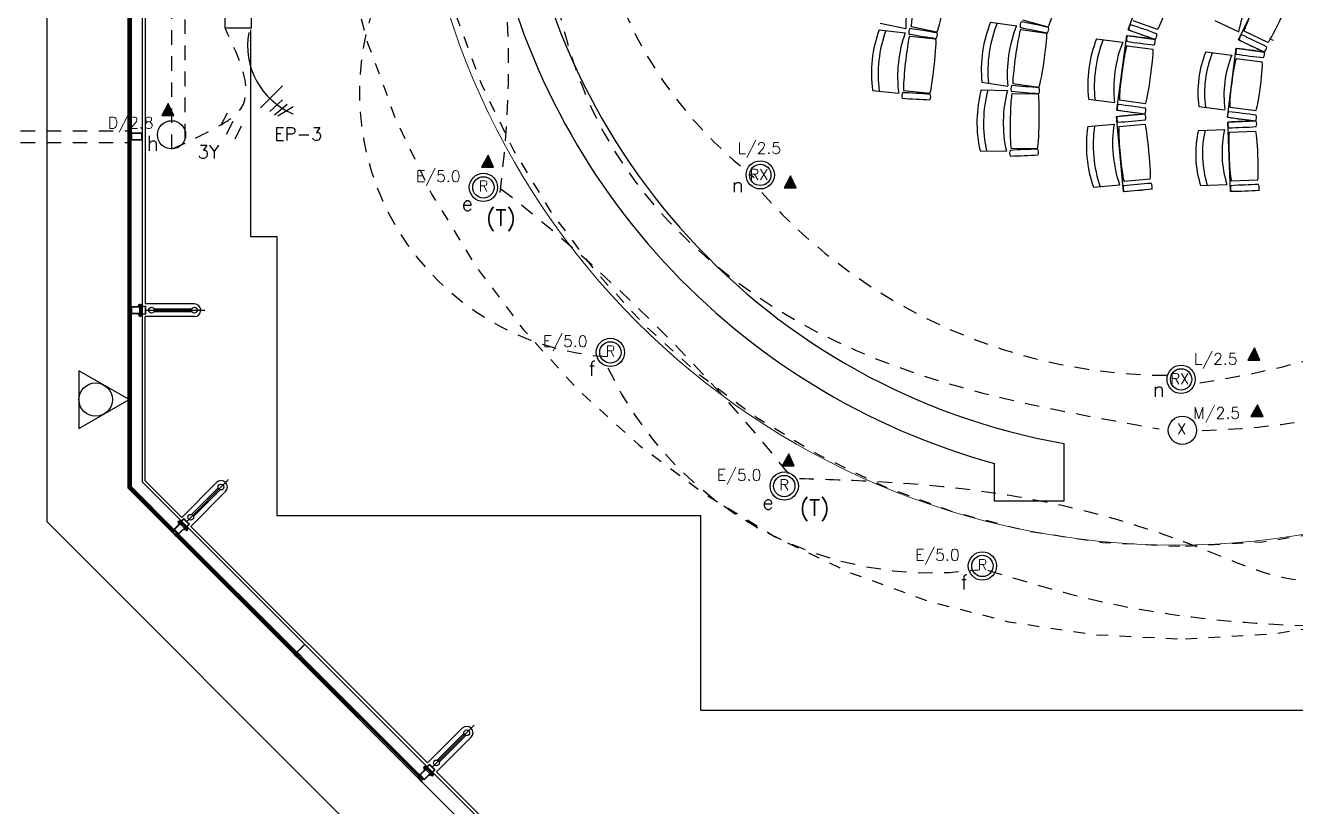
# Model space of a CAD drawing. Extents: x 638.8 to 694.4, y 623.5 to 665.5.
# Drawn here: x 667.02 to 677.99, y 634.76 to 641.5 of the extents above; entities that cross this region are included whole.
import ezdxf

# ---------------------------------------------------------------- set-up
doc = ezdxf.new("R2010")
doc.units = 0
doc.header["$LTSCALE"] = 0.5
doc.header["$MEASUREMENT"] = 0
for name, pattern in [('DASHED2', [0.375, 0.25, -0.125]), ('HIDDEN', [0.375, 0.25, -0.125]), ('HIDDEN2', [0.1875, 0.125, -0.0625]), ('PHANTOM2', [31.75, 15.875, -3.175, 3.175, -3.175, 3.175, -3.175])]:
    doc.linetypes.add(name, pattern=pattern)
for name, color, linetype in [('2', 1, 'CONTINUOUS'), ('ALUMBRADO', 3, 'CONTINUOUS'), ('butacas', 1, 'CONTINUOUS'), ('paredes', 1, 'CONTINUOUS'), ('pisoplanta', 1, 'CONTINUOUS'), ('PROYECCIONES', 6, 'HIDDEN'), ('PUERTAS', 6, 'CONTINUOUS'), ('texturas', 6, 'CONTINUOUS'), ('TOMAS', 4, 'HIDDEN2'), ('tuberia_alumbrado', 3, 'DASHED2'), ('ventanas', 6, 'CONTINUOUS'), ('vidrio', 6, 'CONTINUOUS')]:
    doc.layers.add(name, color=color, linetype=linetype)
doc.styles.add('romans', font='romans.shx')

# ---------------------------------------------------------------- blocks, each defined once
blk = doc.blocks.new('apoymuro-cortina')
at = {"layer": 'vidrio', "color": 1, "linetype": 'Continuous'}
for p, q in [((0, 0), (-0.099, 0)), ((0, -0.057), (0, 0)), ((-0.125, -0.001), (-0.125, -0.057)), ((-0.119, 0), (-0.124, 0)), ((-0.124, -0.057), (-0.119, -0.057)), ((-0.122, -0.01), (-0.122, -0.003)), ((-0.122, -0.032), (-0.122, -0.013)), ((-0.096, -0.032), (-0.122, -0.032)), ((-0.122, -0.035), (-0.096, -0.035)), ((-0.122, -0.044), (-0.122, -0.035)), ((-0.122, -0.054), (-0.122, -0.048)), ((-0.121, -0.003), (-0.12, -0.003)), ((-0.12, -0.01), (-0.121, -0.01)), ((-0.121, -0.013), (-0.119, -0.013)), ((-0.119, -0.045), (-0.121, -0.045)), ((-0.121, -0.047), (-0.12, -0.047)), ((-0.12, -0.055), (-0.121, -0.055)), ((-0.12, -0.003), (-0.12, -0.004)), ((-0.12, -0.009), (-0.12, -0.01)), ((-0.12, -0.047), (-0.12, -0.048)), ((-0.12, -0.054), (-0.12, -0.055)), ((-0.119, -0.004), (-0.119, -0.001)), ((-0.119, -0.012), (-0.119, -0.009)), ((-0.119, -0.048), (-0.119, -0.045)), ((-0.119, -0.057), (-0.119, -0.054)), ((-0.1, -0.001), (-0.1, -0.004)), ((-0.1, -0.009), (-0.1, -0.012)), ((-0.1, -0.045), (-0.1, -0.048)), ((-0.1, -0.054), (-0.1, -0.057)), ((-0.099, -0.013), (-0.097, -0.013)), ((-0.097, -0.045), (-0.099, -0.045)), ((-0.099, -0.057), (-0.094, -0.057)), ((-0.098, -0.003), (-0.097, -0.003)), ((-0.098, -0.004), (-0.098, -0.003)), ((-0.098, -0.01), (-0.098, -0.009)), ((-0.097, -0.01), (-0.098, -0.01)), ((-0.098, -0.047), (-0.097, -0.047)), ((-0.098, -0.048), (-0.098, -0.047)), ((-0.098, -0.055), (-0.098, -0.054)), ((-0.097, -0.055), (-0.098, -0.055)), ((-0.096, -0.003), (-0.096, -0.01)), ((-0.096, -0.013), (-0.096, -0.032)), ((-0.096, -0.035), (-0.096, -0.044)), ((-0.096, -0.048), (-0.096, -0.054)), ((-0.094, -0.057), (0, -0.057)), ((-0.093, -0.003), (-0.093, -0.054)), ((-0.004, -0.003), (-0.093, -0.003)), ((-0.093, -0.055), (-0.004, -0.055)), ((-0.003, -0.054), (-0.003, -0.003))]:
    blk.add_line(p, q, dxfattribs=at)
at = {"layer": 'vidrio', "linetype": 'Continuous'}
for p, q in [((-0.04, 0.002), (-0.04, 0.005)), ((-0.04, 0.005), (0.031, 0.005)), ((0.027, 0.002), (-0.04, 0.002)), ((-0.032, 0.006), (-0.032, 0.008)), ((-0.032, 0.008), (-0.006, 0.008)), ((-0.006, 0.006), (-0.032, 0.006)), ((-0.009, 0.01), (-0.029, 0.01)), ((-0.029, 0.01), (-0.029, 0.008)), ((-0.029, 0.008), (-0.009, 0.008)), ((-0.028, 0.011), (-0.028, 0.02)), ((-0.026, 0.021), (-0.011, 0.021)), ((-0.011, 0.011), (-0.026, 0.011)), ((-0.024, 0.02), (-0.024, 0.011)), ((-0.015, 0.021), (-0.023, 0.021)), ((-0.014, 0.011), (-0.014, 0.02)), ((-0.009, 0.02), (-0.009, 0.011)), ((-0.009, 0.008), (-0.009, 0.01)), ((-0.006, 0.008), (-0.006, 0.006)), ((0.027, -0.059), (0.027, 0.002)), ((0.031, -0.063), (0.031, 0.005)), ((-0.105, -0.044), (-0.113, -0.044)), ((-0.04, -0.059), (0.027, -0.059)), ((-0.04, -0.063), (-0.04, -0.059)), ((0.031, -0.063), (-0.04, -0.063)), ((-0.032, -0.063), (-0.032, -0.065)), ((-0.006, -0.063), (-0.032, -0.063)), ((-0.032, -0.065), (-0.006, -0.065)), ((-0.029, -0.068), (-0.029, -0.065)), ((-0.029, -0.065), (-0.009, -0.065)), ((-0.009, -0.068), (-0.029, -0.068)), ((-0.028, -0.069), (-0.028, -0.078)), ((-0.011, -0.068), (-0.026, -0.068)), ((-0.026, -0.078), (-0.011, -0.078)), ((-0.013, -0.005), (-0.025, -0.005)), ((-0.025, -0.005), (-0.025, -0.052)), ((-0.025, -0.052), (-0.013, -0.052)), ((-0.025, -0.083), (-0.025, -0.078)), ((-0.013, -0.079), (-0.025, -0.079)), ((-0.013, -0.081), (-0.025, -0.081)), ((-0.025, -0.083), (-0.024, -0.084)), ((-0.013, -0.083), (-0.025, -0.083)), ((-0.024, -0.078), (-0.024, -0.069)), ((-0.014, -0.084), (-0.024, -0.084)), ((-0.015, -0.078), (-0.023, -0.078)), ((-0.015, -0.08), (-0.023, -0.08)), ((-0.015, -0.082), (-0.023, -0.082)), ((-0.019, -0.084), (-0.019, -0.084)), ((-0.014, -0.069), (-0.014, -0.078)), ((-0.013, -0.083), (-0.014, -0.084)), ((-0.013, -0.052), (-0.013, -0.005)), ((-0.013, -0.083), (-0.013, -0.078)), ((-0.009, -0.065), (-0.009, -0.068)), ((-0.009, -0.078), (-0.009, -0.069)), ((-0.006, -0.065), (-0.006, -0.063))]:
    blk.add_line(p, q, dxfattribs=at)
at = {"layer": 'vidrio', "color": 1, "linetype": 'Continuous', "extrusion": (0, 0, -1)}
for centre, major_axis, start_param, end_param in [((-0.099, -0.001), (0.000451, -0.000451), 2.356194, 3.926991), ((-0.124, -0.001), (0.000451, -0.000451), 2.356194, 3.926991), ((-0.124, -0.057), (0.000451, 0.000451), 2.356194, 3.926991), ((-0.121, -0.003), (0.000451, -0.000451), 2.356194, 3.926991), ((-0.121, -0.01), (0.000451, 0.000451), 2.356194, 3.926991), ((-0.121, -0.013), (0.000451, -0.000451), 2.356194, 3.926991), ((-0.121, -0.044), (0.000451, 0.000451), 2.356194, 3.926991), ((-0.121, -0.048), (0.000451, -0.000451), 2.356194, 3.926991), ((-0.121, -0.054), (0.000451, 0.000451), 2.356194, 3.926991), ((-0.119, -0.004), (0.000451, 0.000451), 2.356194, 3.926991), ((-0.119, -0.009), (0.000451, -0.000451), 2.356194, 3.926991), ((-0.119, -0.048), (0.000451, 0.000451), 2.356194, 3.926991), ((-0.119, -0.054), (0.000451, -0.000451), 2.356194, 3.926991), ((-0.119, -0.001), (0.000451, -0.000451), 3.926991, 5.497787), ((-0.119, -0.004), (0.000451, -0.000451), -0.785398, 0.785398), ((-0.119, -0.009), (0.000451, -0.000451), 3.926991, 5.497787), ((-0.119, -0.012), (0.000451, -0.000451), -0.785398, 0.785398), ((-0.119, -0.045), (0.000451, -0.000451), 3.926991, 5.497787), ((-0.119, -0.048), (0.000451, -0.000451), -0.785398, 0.785398), ((-0.119, -0.054), (0.000451, -0.000451), 3.926991, 5.497787), ((-0.119, -0.057), (0.000451, -0.000451), -0.785398, 0.785398), ((-0.099, -0.004), (0.000451, 0.000451), 2.356194, 3.926991), ((-0.099, -0.009), (0.000451, -0.000451), 2.356194, 3.926991), ((-0.099, -0.012), (0.000451, 0.000451), 2.356194, 3.926991), ((-0.099, -0.045), (0.000451, -0.000451), 2.356194, 3.926991), ((-0.099, -0.048), (0.000451, 0.000451), 2.356194, 3.926991), ((-0.099, -0.054), (0.000451, -0.000451), 2.356194, 3.926991), ((-0.099, -0.057), (0.000451, 0.000451), 2.356194, 3.926991), ((-0.099, -0.004), (0.000451, -0.000451), -0.785398, 0.785398), ((-0.099, -0.009), (0.000451, -0.000451), 3.926991, 5.497787), ((-0.099, -0.048), (0.000451, -0.000451), -0.785398, 0.785398), ((-0.099, -0.054), (0.000451, -0.000451), 3.926991, 5.497787), ((-0.097, -0.003), (0.000451, 0.000451), 5.497787, 7.068583), ((-0.097, -0.01), (0.000451, -0.000451), -0.785398, 0.785398), ((-0.097, -0.013), (0.000451, -0.000451), 3.926991, 5.497787), ((-0.097, -0.044), (0.000451, -0.000451), -0.785398, 0.785398), ((-0.097, -0.048), (0.000451, 0.000451), 5.497787, 7.068583), ((-0.093, -0.003), (0.000361, 0.000361), 3.926991, 5.497787), ((-0.093, -0.054), (0.000361, 0.000361), 2.356194, 3.926991)]:
    blk.add_ellipse(centre, major_axis=major_axis, ratio=1, start_param=start_param, end_param=end_param, dxfattribs=at)
at = {"layer": 'vidrio', "linetype": 'Continuous', "extrusion": (0, 0, -1)}
for centre, major_axis, start_param, end_param in [((-0.026, 0.016), (0.00325, -0.00325), 3.399063, 4.454918), ((-0.026, 0.015), (0.00325, -0.00325), 0.257471, 1.313326), ((-0.019, 0), (0.0144, -0.0144), 3.678281, 4.175701), ((-0.019, 0.031), (0.0144, 0.0144), 2.107484, 2.604904), ((-0.011, 0.016), (0.00325, -0.00325), 3.399063, 4.454918), ((-0.011, 0.015), (0.00325, -0.00325), 0.257471, 1.313326), ((-0.026, -0.073), (0.00325, 0.00325), 4.96986, 6.025715), ((-0.026, -0.074), (0.00325, 0.00325), 1.828267, 2.884122), ((-0.019, -0.088), (0.0144, 0.0144), 5.249077, 5.746497), ((-0.019, -0.058), (0.0144, -0.0144), 0.536688, 1.034108), ((-0.011, -0.073), (0.00325, 0.00325), 4.96986, 6.025715), ((-0.011, -0.074), (0.00325, 0.00325), 1.828267, 2.884122)]:
    blk.add_ellipse(centre, major_axis=major_axis, ratio=1, start_param=start_param, end_param=end_param, dxfattribs=at)
at = {"layer": 'vidrio', "color": 5, "linetype": 'Continuous', "extrusion": (0, 0, -1)}
for centre, major_axis, start_param, end_param in [((-0.004, -0.003), (0.000361, -0.000361), 3.926991, 5.497787), ((-0.004, -0.054), (0.000361, 0.000361), 0.785398, 2.356194)]:
    blk.add_ellipse(centre, major_axis=major_axis, ratio=1, start_param=start_param, end_param=end_param, dxfattribs=at)
blk = doc.blocks.new('butacas')
at = {"layer": 'butacas'}
for p, q in [((-0.446, -2.09), (-0.231, -1.476)), ((0.506, -2.175), (0.765, -1.634)), ((-2.588, -2.031), (-2.366, -2.079)), ((-2.1, -2.11), (-2.32, -2.063)), ((-1.635, -2.022), (-1.41, -2.055)), ((-1.139, -2.065), (-1.356, -2.005)), ((-0.193, -2.086), (-0.405, -2.011)), ((0.302, -2.009), (0.507, -2.106)), ((-2.597, -2.09), (-2.372, -2.114)), ((-2.333, -2.144), (-2.11, -2.168)), ((-1.373, -2.086), (-1.151, -2.118)), ((-0.72, -2.166), (-0.495, -2.197)), ((-0.545, -2.783), (-0.458, -2.139)), ((-0.458, -2.139), (-0.21, -2.172)), ((-0.446, -2.09), (-0.21, -2.172)), ((0.506, -2.175), (0.732, -2.283)), ((0.758, -2.199), (0.555, -2.102)), ((-0.457, -2.227), (-0.234, -2.257)), ((0.223, -2.279), (0.448, -2.308)), ((0.409, -2.845), (0.484, -2.249)), ((0.484, -2.249), (0.732, -2.281)), ((0.486, -2.338), (0.709, -2.366)), ((-2.654, -2.612), (-2.429, -2.636)), ((-2.161, -2.64), (-2.385, -2.616)), ((-1.716, -2.608), (-1.489, -2.612)), ((-1.711, -2.542), (-1.486, -2.575)), ((-1.219, -2.588), (-1.442, -2.556)), ((-1.449, -2.638), (-1.224, -2.642)), ((-0.79, -2.687), (-0.566, -2.717)), ((-0.298, -2.728), (-0.521, -2.698)), ((-0.547, -2.839), (-0.298, -2.816)), ((-0.487, -3.487), (-0.547, -2.839)), ((-0.545, -2.783), (-0.298, -2.816)), ((0.163, -2.751), (0.388, -2.779)), ((0.409, -2.845), (0.657, -2.876)), ((0.655, -2.788), (0.432, -2.759)), ((-0.795, -2.925), (-0.57, -2.904)), ((-0.526, -2.925), (-0.302, -2.905)), ((0.159, -2.958), (0.386, -2.949)), ((0.412, -2.886), (0.662, -2.876)), ((0.436, -3.485), (0.412, -2.886)), ((0.428, -2.973), (0.653, -2.964)), ((-1.726, -3.133), (-1.499, -3.138)), ((-1.233, -3.117), (-1.458, -3.113)), ((-0.258, -3.378), (-0.482, -3.398)), ((0.67, -3.388), (0.445, -3.397)), ((-0.747, -3.448), (-0.521, -3.427)), ((-0.487, -3.487), (-0.238, -3.464)), ((0.178, -3.433), (0.405, -3.424)), ((0.436, -3.485), (0.686, -3.475))]:
    blk.add_line(p, q, dxfattribs=at)
for centre, radius, start, end in [((-2.281, -2.111), 0.0607, 147.5742, 194.0549), ((-3.325, -8.964), 6.957, 79.8256, 81.8035), ((-1.32, -2.054), 0.0607, 144.8356, 191.3163), ((0.175, 4.714), 6.957, 257.087, 259.0649), ((-2.689, -8.85), 6.957, 77.087, 79.0649), ((-1.194, -2.081), 0.0607, 324.8356, 11.3163), ((-0.381, -2.086), 0.0607, 137.4455, 183.9262), ((-2.613, -8.649), 6.957, 69.6969, 71.6748), ((-1.111, 4.722), 6.957, 259.8256, 261.8035), ((-2.155, -2.131), 0.0607, 327.5742, 14.0549), ((-0.401, -2.172), 0.0607, 149.0256, 195.5063), ((0.595, 4.688), 6.957, 261.277, 263.2549), ((-1.27, -9.049), 6.957, 81.277, 83.2549), ((1.973, 4.434), 6.957, 249.6969, 251.6748), ((-0.274, -2.189), 0.0607, 329.0256, 15.5063), ((-0.259, -2.129), 0.0607, 317.4455, 3.9262), ((0.572, -2.179), 0.0607, 131.2209, 177.7017), ((3.618, 4.048), 6.957, 243.4723, 245.4503), ((-2.359, -8.461), 6.957, 63.4723, 65.4503), ((0.542, -2.282), 0.0607, 149.5145, 195.9952), ((1.48, 4.586), 6.957, 261.7659, 263.7438), ((-0.269, -9.166), 6.957, 81.7659, 83.7438), ((0.669, -2.298), 0.0607, 329.5145, 15.9952), ((0.688, -2.234), 0.0607, 311.2209, 357.7017), ((-1.4, -2.601), 0.0607, 152.0734, 198.5541), ((-0.769, 4.303), 6.957, 264.3247, 266.3027), ((-1.902, -9.514), 6.957, 84.3247, 86.3027), ((-1.272, -2.611), 0.0607, 332.0734, 18.5541), ((-2.341, -2.659), 0.0607, 153.5335, 200.0142), ((-1.887, 4.258), 6.957, 265.7849, 267.7628), ((-2.667, -9.584), 6.957, 85.7849, 87.7628), ((-2.213, -2.666), 0.0607, 333.5335, 20.0142), ((-0.482, -2.766), 0.0607, 149.0256, 195.5063), ((-1.351, -9.643), 6.957, 81.277, 83.2549), ((-0.484, -2.859), 0.0607, 162.0357, 208.5165), ((0.218, -9.755), 6.957, 94.2871, 96.2651), ((0.515, 4.094), 6.957, 261.277, 263.2549), ((-0.356, -2.847), 0.0607, 342.0357, 28.5165), ((-0.355, -2.783), 0.0607, 329.0256, 15.5063), ((0.472, -2.827), 0.0607, 149.5145, 195.9952), ((1.41, 4.041), 6.957, 261.7659, 263.7438), ((-0.338, -9.712), 6.957, 81.7659, 83.7438), ((0.6, -2.844), 0.0607, 329.5145, 15.9952), ((-1.057, 4.05), 6.957, 274.2871, 276.2651), ((0.474, -2.908), 0.0607, 159.0685, 205.5492), ((0.817, -9.832), 6.957, 91.3199, 93.2978), ((0.259, 4.02), 6.957, 271.3199, 273.2978), ((0.602, -2.903), 0.0607, 339.0685, 25.5492), ((-1.41, -3.153), 0.0607, 159.3111, 205.7919), ((-1.037, -10.074), 6.957, 91.5625, 93.5405), ((-1.655, 3.775), 6.957, 271.5625, 273.5405), ((-1.282, -3.147), 0.0607, 339.3111, 25.7919), ((-0.429, -3.456), 0.0607, 162.0357, 208.5165), ((0.273, -10.353), 6.957, 94.2871, 96.2651), ((-1.002, 3.452), 6.957, 274.2871, 276.2651), ((-0.301, -3.444), 0.0607, 342.0357, 28.5165), ((0.496, -3.458), 0.0607, 159.0685, 205.5492), ((0.839, -10.381), 6.957, 91.3199, 93.2978), ((0.281, 3.471), 6.957, 271.3199, 273.2978), ((0.624, -3.453), 0.0607, 339.0685, 25.5492)]:
    blk.add_arc(centre, radius, start, end, dxfattribs=at)
for centre, major_axis, ratio, start_param, end_param in [((-2.009, -1.887), (0.131, 0.609), 0.547021, 1.135438, 2.006154), ((-2.27, -1.831), (0.05, 0.232), 0.05261, 0, 3.141593), ((-1.076, -1.836), (0.064, 0.229), 0.05261, 3.141593, 6.283185), ((-0.115, -1.861), (0.079, 0.224), 0.05261, 3.141593, 6.283185), ((-2.05, -1.878), (0.05, 0.232), 0.05261, 3.141593, 6.283185), ((0.888, -2.025), (0.243, 0.509), 0.604555, 1.135438, 2.006154), ((0.647, -1.91), (0.092, 0.192), 0.058796, 0, 3.141593), ((0.85, -2.007), (0.092, 0.192), 0.058796, 3.141593, 6.283185), ((-1.367, -2.327), (0.09, 0.616), 0.547021, 1.135438, 2.006154), ((-1.31, -2.335), (0.09, 0.616), 0.547021, 1.135438, 2.006154), ((-1.143, -2.359), (0.09, 0.616), 0.547021, 1.135438, 2.006154), ((-2.319, -2.384), (0.067, 0.619), 0.547021, 1.135438, 2.006154), ((-2.261, -2.39), (0.067, 0.619), 0.547021, 1.135438, 2.006154), ((-2.093, -2.409), (0.067, 0.619), 0.547021, 1.135438, 2.006154), ((-2.359, -2.38), (0.026, 0.236), 0.05261, 0, 3.141593), ((-2.135, -2.404), (0.026, 0.236), 0.05261, 3.141593, 6.283185), ((-1.408, -2.321), (0.034, 0.235), 0.05261, 0, 3.141593), ((-1.185, -2.353), (0.034, 0.235), 0.05261, 3.141593, 6.283185), ((-0.449, -2.468), (0.084, 0.617), 0.547021, 1.135438, 2.006154), ((-0.392, -2.476), (0.084, 0.617), 0.547021, 1.135438, 2.006154), ((-0.224, -2.498), (0.084, 0.617), 0.547021, 1.135438, 2.006154), ((-0.489, -2.462), (0.032, 0.235), 0.05261, 0, 3.141593), ((-0.266, -2.493), (0.032, 0.235), 0.05261, 3.141593, 6.283185), ((0.5, -2.554), (0.071, 0.559), 0.604555, 1.135438, 2.006154), ((0.557, -2.561), (0.071, 0.559), 0.604555, 1.135438, 2.006154), ((0.725, -2.582), (0.071, 0.559), 0.604555, 1.135438, 2.006154), ((0.459, -2.549), (0.027, 0.211), 0.058796, 0, 3.141593), ((0.682, -2.577), (0.027, 0.211), 0.058796, 3.141593, 6.283185), ((-1.412, -2.876), (0.012, 0.623), 0.547021, 1.135438, 2.006154), ((-1.355, -2.878), (0.012, 0.623), 0.547021, 1.135438, 2.006154), ((-1.185, -2.881), (0.012, 0.623), 0.547021, 1.135438, 2.006154), ((-1.453, -2.876), (0.004, 0.238), 0.05261, 0, 3.141593), ((-1.228, -2.88), (0.004, 0.238), 0.05261, 3.141593, 6.283185), ((-0.464, -3.158), (-0.057, 0.62), 0.547021, 1.135438, 2.006154), ((-0.406, -3.153), (-0.057, 0.62), 0.547021, 1.135438, 2.006154), ((-0.238, -3.137), (-0.057, 0.62), 0.547021, 1.135438, 2.006154), ((-0.504, -3.162), (-0.022, 0.237), 0.05261, 0, 3.141593), ((-0.28, -3.141), (-0.022, 0.237), 0.05261, 3.141593, 6.283185), ((0.477, -3.183), (-0.023, 0.563), 0.604555, 1.135438, 2.006154), ((0.535, -3.181), (-0.023, 0.563), 0.604555, 1.135438, 2.006154), ((0.704, -3.174), (-0.023, 0.563), 0.604555, 1.135438, 2.006154), ((0.437, -3.185), (-0.009, 0.212), 0.058796, 0, 3.141593), ((0.661, -3.176), (-0.009, 0.212), 0.058796, 3.141593, 6.283185)]:
    blk.add_ellipse(centre, major_axis=major_axis, ratio=ratio, start_param=start_param, end_param=end_param, dxfattribs=at)

msp = doc.modelspace()

# ---------------------------------------------------------------- linework, layer by layer
at = {"layer": '2'}
msp.add_lwpolyline([(667.917, 638.272), (667.484, 638.521), (667.484, 638.022)], close=True, dxfattribs=at)
msp.add_circle((667.628, 638.272), 0.144, dxfattribs=at)
at = {"layer": 'ALUMBRADO', "color": 1}
for p, q in [((668.255, 640.828), (668.198, 640.725)), ((668.302, 640.725), (668.255, 640.828)), ((668.198, 640.725), (668.302, 640.725)), ((671.016, 640.383), (670.959, 640.28)), ((671.063, 640.28), (671.016, 640.383)), ((670.959, 640.28), (671.063, 640.28)), ((673.628, 640.204), (673.572, 640.1)), ((673.676, 640.1), (673.628, 640.204)), ((673.572, 640.1), (673.676, 640.1)), ((677.633, 638.718), (677.577, 638.614)), ((677.577, 638.614), (677.68, 638.614)), ((677.68, 638.614), (677.633, 638.718)), ((677.66, 638.228), (677.603, 638.125)), ((677.707, 638.125), (677.66, 638.228)), ((677.603, 638.125), (677.707, 638.125)), ((673.612, 637.803), (673.556, 637.7)), ((673.66, 637.7), (673.612, 637.803)), ((673.556, 637.7), (673.66, 637.7))]:
    msp.add_line(p, q, dxfattribs=at)
at = {"layer": 'ALUMBRADO', "color": 1, "linetype": 'Continuous'}
for p, q in [((669.432, 636.158), (669.363, 636.088)), ((669.365, 636.087), (669.366, 636.088)), ((669.367, 636.088), (669.371, 636.083)), ((669.432, 636.154), (669.369, 636.091)), ((669.369, 636.09), (669.405, 636.054)), ((669.348, 636.074), (669.344, 636.07)), ((669.344, 636.069), (669.384, 636.03)), ((669.348, 636.071), (669.349, 636.072)), ((669.353, 636.065), (669.348, 636.07)), ((669.351, 636.072), (669.349, 636.074)), ((669.349, 636.072), (669.35, 636.071)), ((669.354, 636.067), (669.355, 636.066)), ((669.355, 636.066), (669.354, 636.065)), ((669.357, 636.066), (669.355, 636.068)), ((669.356, 636.063), (669.357, 636.065)), ((669.369, 636.049), (669.356, 636.063)), ((669.363, 636.087), (669.365, 636.085)), ((669.366, 636.086), (669.365, 636.087)), ((669.368, 636.082), (669.371, 636.079)), ((669.37, 636.082), (669.369, 636.082)), ((669.387, 636.068), (669.369, 636.049)), ((669.371, 636.083), (669.37, 636.082)), ((669.371, 636.047), (669.389, 636.066)), ((669.372, 636.079), (669.373, 636.081)), ((669.374, 636.081), (669.387, 636.068))]:
    msp.add_line(p, q, dxfattribs=at)
at = {"layer": 'ALUMBRADO', "color": 6}
msp.add_line((669.368, 636.062), (669.374, 636.068), dxfattribs=at)
at = {"layer": 'ALUMBRADO', "linetype": 'Continuous'}
msp.add_line((669.389, 636.053), (669.383, 636.047), dxfattribs=at)
at = {"layer": 'ALUMBRADO'}
msp.add_lwpolyline([(668.745, 641.723), (668.97, 641.723), (668.97, 641.479), (668.745, 641.479)], close=True, dxfattribs=at)
for centre in [(668.283, 640.559), (673.366, 640.213), (670.976, 640.105), (672.072, 638.68), (677, 638.447), (677.011, 638.007), (673.573, 637.525), (675.284, 636.835)]:
    msp.add_circle(centre, 0.122, dxfattribs=at)
at = {"layer": 'ALUMBRADO', "color": 1}
for centre in [(673.366, 640.213), (670.976, 640.105), (672.072, 638.68), (677, 638.447), (673.573, 637.525), (675.284, 636.835)]:
    msp.add_circle(centre, 0.0921, dxfattribs=at)
at = {"layer": 'ALUMBRADO', "color": 1, "linetype": 'Continuous', "extrusion": (0, 0, -1)}
for centre, major_axis, start_param, end_param in [((669.363, 636.088), (0.000638, 0), 2.356194, 3.926991), ((669.366, 636.088), (0, 0.000638), 5.497787, 7.068583), ((669.369, 636.09), (0, 0.00051), 3.926991, 5.497787), ((669.345, 636.07), (0.000638, 0), 2.356194, 3.926991), ((669.349, 636.073), (0.000638, 0), 3.926991, 5.497787), ((669.349, 636.07), (0.000638, 0), 2.356194, 3.926991), ((669.351, 636.071), (0, 0.000638), 2.356194, 3.926991), ((669.351, 636.071), (0.000638, 0), -0.785398, 0.785398), ((669.353, 636.066), (0, 0.000638), 2.356194, 3.926991), ((669.354, 636.068), (0.000638, 0), 2.356194, 3.926991), ((669.354, 636.068), (0.000638, 0), 3.926991, 5.497787), ((669.356, 636.063), (0.000638, 0), 2.356194, 3.926991), ((669.357, 636.065), (0.000638, 0), -0.785398, 0.785398), ((669.365, 636.086), (0, 0.000638), 2.356194, 3.926991), ((669.365, 636.086), (0.000638, 0), -0.785398, 0.785398), ((669.369, 636.082), (0.000638, 0), 3.926991, 5.497787), ((669.369, 636.082), (0.000638, 0), 2.356194, 3.926991), ((669.371, 636.083), (0.000638, 0), -0.785398, 0.785398), ((669.371, 636.08), (0, 0.000638), 2.356194, 3.926991), ((669.373, 636.08), (0.000638, 0), 3.926991, 5.497787)]:
    msp.add_ellipse(centre, major_axis=major_axis, ratio=1, start_param=start_param, end_param=end_param, dxfattribs=at)
at = {"layer": 'ALUMBRADO', "color": 1}
for points in [[(668.198, 640.725), (668.255, 640.828), (668.302, 640.725)], [(670.959, 640.28), (671.016, 640.383), (671.063, 640.28)], [(673.572, 640.1), (673.628, 640.204), (673.676, 640.1)], [(677.577, 638.614), (677.633, 638.718), (677.68, 638.614)], [(677.603, 638.125), (677.66, 638.228), (677.707, 638.125)], [(673.556, 637.7), (673.612, 637.803), (673.66, 637.7)]]:
    msp.add_solid(points, dxfattribs=at)
at = {"layer": 'butacas', "ltscale": 0.1}
msp.add_line((677.762, 641.388), (677.795, 641.375), dxfattribs=at)
at = {"layer": 'paredes', "color": 6}
msp.add_line((667.905, 646.365), (667.905, 637.509), dxfattribs=at)
at = {"layer": 'paredes', "ltscale": 0.75}
for p, q in [((675.99, 637.394), (675.99, 637.892)), ((675.39, 637.394), (675.39, 637.72))]:
    msp.add_line(p, q, dxfattribs=at)
at = {"layer": 'paredes'}
msp.add_line((675.99, 637.394), (675.39, 637.394), dxfattribs=at)
at = {"layer": 'paredes', "ltscale": 0.75}
for radius, start, end in [(5.75, 184.9885, 259.9846), (6.05, 190.4757, 254.665)]:
    msp.add_arc((676.99, 643.555), radius, start, end, dxfattribs=at)
at = {"layer": 'pisoplanta', "color": 6}
for p, q in [((668.055, 641.989), (668.055, 639.099)), ((668.48, 639.099), (668.055, 639.099)), ((668.48, 638.989), (668.055, 638.989)), ((668.055, 637.571), (668.055, 638.989)), ((668.055, 637.571), (668.371, 637.255)), ((668.671, 637.556), (668.371, 637.255)), ((668.749, 637.478), (668.449, 637.177)), ((670.492, 635.134), (668.449, 637.177)), ((670.793, 635.434), (670.492, 635.134)), ((670.87, 635.357), (670.57, 635.056)), ((670.57, 635.056), (670.961, 634.665))]:
    msp.add_line(p, q, dxfattribs=at)
for centre, start, end in [((668.48, 639.044), 270, 90), ((668.71, 637.517), 315, 135), ((670.832, 635.395), 315, 135)]:
    msp.add_arc(centre, 0.055, start, end, dxfattribs=at)
at = {"layer": 'PROYECCIONES'}
for p, q in [((663.83, 640.594), (667.905, 640.594)), ((663.83, 640.494), (667.905, 640.494))]:
    msp.add_line(p, q, dxfattribs=at)
at = {"layer": 'PROYECCIONES', "color": 6}
for p, q in [((667.917, 640.55), (667.925, 640.55)), ((667.934, 640.519), (667.934, 640.518))]:
    msp.add_line(p, q, dxfattribs=at)
at = {"layer": 'PROYECCIONES', "ltscale": 0.8}
for radius, start in [(7.35, 270.3718), (6.55, 270.4172)]:
    msp.add_arc((676.99, 643.555), radius, start, 270, dxfattribs=at)
at = {"layer": 'texturas', "color": 1}
for p, q in [((667.205, 649.406), (667.205, 637.219)), ((667.205, 637.219), (670.155, 634.269))]:
    msp.add_line(p, q, dxfattribs=at)
at = {"layer": 'tuberia_alumbrado'}
for p, q in [((668.287, 640.437), (668.287, 644.565)), ((668.402, 640.53), (668.402, 644.504)), ((668.763, 640.747), (668.659, 640.546)), ((668.811, 640.674), (668.755, 640.562)), ((668.884, 640.634), (668.828, 640.522))]:
    msp.add_line(p, q, dxfattribs=at)
at = {"layer": 'tuberia_alumbrado', "color": 4, "linetype": 'PHANTOM2'}
for p, q in [((668.966, 641.465), (668.966, 639.68)), ((668.966, 639.68), (669.192, 639.68)), ((669.192, 639.68), (669.192, 637.271)), ((669.192, 637.271), (672.851, 637.271)), ((672.851, 637.271), (672.851, 635.59)), ((672.851, 635.59), (681.626, 635.59))]:
    msp.add_line(p, q, dxfattribs=at)
at = {"layer": 'tuberia_alumbrado', "color": 5, "linetype": 'Continuous'}
for p, q in [((669.242, 640.981), (669.051, 640.791)), ((669.242, 640.861), (669.132, 640.761)), ((669.282, 640.821), (669.172, 640.73)), ((669.332, 640.801), (669.202, 640.72))]:
    msp.add_line(p, q, dxfattribs=at)
at = {"layer": 'tuberia_alumbrado', "color": 5, "linetype": 'Continuous', "lineweight": 15}
msp.add_circle((676.955, 643.6), 6.584, dxfattribs=at)
at = {"layer": 'tuberia_alumbrado'}
for centre, radius, start, end in [((662.57, 641.183), 8.623, 352.5161, 25.713), ((675.607, 643.143), 3.738, 176.1314, 232.1456), ((672.193, 640.926), 2.288, 156.0835, 266.6385), ((662.036, 628.424), 14.791, 38.5149, 52.4217), ((676.896, 643.19), 4.709, 221.6679, 270.6794), ((676.052, 646.04), 7.703, 278.2819, 307.144), ((674.848, 639.874), 3.098, 205.3685, 277.4434)]:
    msp.add_arc(centre, radius, start, end, dxfattribs=at)
at = {"layer": 'tuberia_alumbrado', "color": 5, "linetype": 'Continuous'}
msp.add_arc((669.573, 641.326), 0.633, 169.4154, 247.6108, dxfattribs=at)
at = {"layer": 'tuberia_alumbrado'}
msp.add_open_spline([(671.417, 643.456), (671.436, 643.091), (671.493, 642.107), (671.914, 640.276), (673.937, 638.529), (675.788, 638.201), (676.81, 638.019)], degree=3, knots=[0.074102, 0.074102, 0.074102, 0.074102, 1.173797, 3.040074, 5.535889, 8.619309, 8.619309, 8.619309, 8.619309], dxfattribs=at)
for points in [[(677.181, 638.004), (678.263, 638.137), (679.449, 638.73), (680.68, 639.5), (681.599, 640.063), (681.866, 641.308), (682.845, 643.426)], [(668.287, 640.437), (668.71, 640.646), (668.86, 640.756), (668.745, 641.479)], [(675.332, 636.798), (676.284, 636.534), (677.739, 636.336), (679.366, 636.521), (680.57, 637.684)], [(673.705, 637.591), (674.379, 637.565), (675.874, 637.38), (677.184, 636.983), (678.123, 636.706), (678.744, 636.798)]]:
    msp.add_spline(points, degree=3, dxfattribs=at)
at = {"layer": 'ventanas'}
for p in [(668.03, 646.365), (670.926, 634.665)]:
    msp.add_line(p, (668.03, 637.561), dxfattribs=at)
at = {"layer": 'vidrio', "linetype": 'Continuous'}
for p, q in [((667.917, 642.029), (667.917, 640.55)), ((667.921, 642.029), (667.921, 640.55)), ((667.925, 642.029), (667.925, 640.55)), ((667.934, 642.016), (667.934, 640.573)), ((667.917, 639.051), (667.917, 640.529)), ((667.925, 640.529), (667.917, 640.529)), ((667.921, 639.051), (667.921, 640.529)), ((667.925, 639.051), (667.925, 640.529)), ((667.934, 639.073), (667.934, 640.516)), ((667.917, 639.03), (667.917, 637.514)), ((667.921, 639.03), (667.921, 637.516)), ((667.925, 639.03), (667.925, 637.517)), ((667.934, 639.016), (667.934, 637.521)), ((667.917, 637.514), (668.307, 637.123)), ((667.921, 637.516), (668.31, 637.126)), ((667.925, 637.517), (668.313, 637.129)), ((667.934, 637.521), (668.304, 637.151)), ((668.322, 637.108), (669.368, 636.062)), ((668.325, 637.111), (669.371, 636.065)), ((668.328, 637.114), (669.374, 636.068)), ((668.344, 637.111), (669.364, 636.091)), ((669.383, 636.047), (670.429, 635.002)), ((669.386, 636.05), (670.432, 635.004)), ((669.389, 636.053), (670.434, 635.007)), ((669.405, 636.05), (670.425, 635.03))]:
    msp.add_line(p, q, dxfattribs=at)
at = {"layer": 'vidrio', "color": 1, "linetype": 'Continuous'}
for p, q in [((667.911, 640.573), (667.905, 640.573)), ((667.905, 640.572), (667.905, 640.516)), ((667.905, 640.516), (667.911, 640.516)), ((667.908, 640.564), (667.908, 640.57)), ((667.908, 640.541), (667.908, 640.56)), ((667.934, 640.541), (667.908, 640.541)), ((667.908, 640.538), (667.934, 640.538)), ((667.908, 640.529), (667.908, 640.538)), ((667.908, 640.519), (667.908, 640.525)), ((667.909, 640.571), (667.91, 640.571)), ((667.91, 640.563), (667.909, 640.563)), ((667.909, 640.56), (667.911, 640.56)), ((667.911, 640.528), (667.909, 640.528)), ((667.909, 640.526), (667.91, 640.526)), ((667.91, 640.518), (667.909, 640.518)), ((667.91, 640.571), (667.91, 640.569)), ((667.91, 640.564), (667.91, 640.563)), ((667.91, 640.526), (667.91, 640.525)), ((667.91, 640.52), (667.91, 640.518)), ((667.911, 640.569), (667.911, 640.572)), ((667.911, 640.561), (667.911, 640.564)), ((667.911, 640.525), (667.911, 640.528)), ((667.911, 640.516), (667.911, 640.52)), ((667.93, 640.572), (667.93, 640.569)), ((667.93, 640.564), (667.93, 640.561)), ((667.93, 640.528), (667.93, 640.525)), ((667.93, 640.52), (667.93, 640.516)), ((668.03, 640.573), (667.931, 640.573)), ((667.931, 640.56), (667.933, 640.56)), ((667.933, 640.528), (667.931, 640.528)), ((667.931, 640.516), (667.936, 640.516)), ((667.932, 640.571), (667.933, 640.571)), ((667.932, 640.569), (667.932, 640.571)), ((667.932, 640.563), (667.932, 640.564)), ((667.933, 640.563), (667.932, 640.563)), ((667.932, 640.526), (667.933, 640.526)), ((667.932, 640.525), (667.932, 640.526)), ((667.932, 640.518), (667.932, 640.52)), ((667.933, 640.518), (667.932, 640.518)), ((667.934, 640.57), (667.934, 640.564)), ((667.934, 640.56), (667.934, 640.541)), ((667.934, 640.538), (667.934, 640.529)), ((667.934, 640.525), (667.934, 640.519)), ((667.936, 640.516), (668.03, 640.516)), ((667.937, 640.57), (667.937, 640.519)), ((668.026, 640.57), (667.937, 640.57)), ((667.937, 640.518), (668.026, 640.518)), ((668.027, 640.519), (668.027, 640.57)), ((668.03, 640.516), (668.03, 640.573))]:
    msp.add_line(p, q, dxfattribs=at)
at = {"layer": 'vidrio'}
msp.add_line((667.917, 639.051), (667.925, 639.051), dxfattribs=at)
at = {"layer": 'vidrio', "color": 1}
for p, q in [((668.132, 639.057), (668.458, 639.057)), ((668.132, 639.032), (668.458, 639.032)), ((668.456, 637.28), (668.686, 637.51)), ((668.473, 637.262), (668.704, 637.493)), ((670.577, 635.159), (670.807, 635.389)), ((670.595, 635.141), (670.825, 635.371))]:
    msp.add_line(p, q, dxfattribs=at)
at = {"layer": 'vidrio', "color": 6}
for p, q in [((668.061, 639.044), (668.571, 639.044)), ((668.414, 637.22), (668.775, 637.581)), ((667.905, 637.509), (670.855, 634.559)), ((670.535, 635.099), (670.896, 635.46)), ((670.429, 635.002), (670.434, 635.007))]:
    msp.add_line(p, q, dxfattribs=at)
at = {"layer": 'vidrio', "color": 5}
for centre in [(668.111, 639.044), (668.48, 639.044)]:
    msp.add_circle(centre, 0.025, dxfattribs=at)
at = {"layer": 'vidrio'}
for centre in [(668.71, 637.517), (668.449, 637.256), (670.832, 635.395), (670.57, 635.134)]:
    msp.add_circle(centre, 0.025, dxfattribs=at)
at = {"layer": 'vidrio', "color": 1, "linetype": 'Continuous', "extrusion": (0, 0, -1)}
for centre, major_axis, start_param, end_param in [((667.905, 640.572), (0.000451, -0.000451), 2.356194, 3.926991), ((667.905, 640.516), (0.000451, 0.000451), 2.356194, 3.926991), ((667.909, 640.57), (0.000451, -0.000451), 2.356194, 3.926991), ((667.909, 640.564), (0.000451, 0.000451), 2.356194, 3.926991), ((667.909, 640.56), (0.000451, -0.000451), 2.356194, 3.926991), ((667.909, 640.529), (0.000451, 0.000451), 2.356194, 3.926991), ((667.909, 640.525), (0.000451, -0.000451), 2.356194, 3.926991), ((667.909, 640.519), (0.000451, 0.000451), 2.356194, 3.926991), ((667.911, 640.569), (0.000451, 0.000451), 2.356194, 3.926991), ((667.911, 640.564), (0.000451, -0.000451), 2.356194, 3.926991), ((667.911, 640.525), (0.000451, 0.000451), 2.356194, 3.926991), ((667.911, 640.52), (0.000451, -0.000451), 2.356194, 3.926991), ((667.911, 640.572), (0.000451, -0.000451), 3.926991, 5.497787), ((667.911, 640.569), (0.000451, -0.000451), -0.785398, 0.785398), ((667.911, 640.564), (0.000451, -0.000451), 3.926991, 5.497787), ((667.911, 640.561), (0.000451, -0.000451), -0.785398, 0.785398), ((667.911, 640.528), (0.000451, -0.000451), 3.926991, 5.497787), ((667.911, 640.525), (0.000451, -0.000451), -0.785398, 0.785398), ((667.911, 640.52), (0.000451, -0.000451), 3.926991, 5.497787), ((667.911, 640.516), (0.000451, -0.000451), -0.785398, 0.785398), ((667.931, 640.572), (0.000451, -0.000451), 2.356194, 3.926991), ((667.931, 640.569), (0.000451, 0.000451), 2.356194, 3.926991), ((667.931, 640.564), (0.000451, -0.000451), 2.356194, 3.926991), ((667.931, 640.561), (0.000451, 0.000451), 2.356194, 3.926991), ((667.931, 640.528), (0.000451, -0.000451), 2.356194, 3.926991), ((667.931, 640.525), (0.000451, 0.000451), 2.356194, 3.926991), ((667.931, 640.52), (0.000451, -0.000451), 2.356194, 3.926991), ((667.931, 640.516), (0.000451, 0.000451), 2.356194, 3.926991), ((667.931, 640.569), (0.000451, -0.000451), -0.785398, 0.785398), ((667.931, 640.564), (0.000451, -0.000451), 3.926991, 5.497787), ((667.931, 640.525), (0.000451, -0.000451), -0.785398, 0.785398), ((667.931, 640.52), (0.000451, -0.000451), 3.926991, 5.497787), ((667.933, 640.57), (0.000451, 0.000451), 5.497787, 7.068583), ((667.933, 640.564), (0.000451, -0.000451), -0.785398, 0.785398), ((667.933, 640.56), (0.000451, -0.000451), 3.926991, 5.497787), ((667.933, 640.529), (0.000451, -0.000451), -0.785398, 0.785398), ((667.933, 640.525), (0.000451, 0.000451), 5.497787, 7.068583), ((667.937, 640.57), (0.000361, 0.000361), 3.926991, 5.497787), ((667.937, 640.519), (0.000361, 0.000361), 2.356194, 3.926991)]:
    msp.add_ellipse(centre, major_axis=major_axis, ratio=1, start_param=start_param, end_param=end_param, dxfattribs=at)

# ---------------------------------------------------------------- block references
at = {"layer": 'paredes', "color": 6}
msp.add_blockref('apoymuro-cortina', (668.03, 639.073), dxfattribs=at)
at = {"layer": 'paredes', "color": 6, "rotation": 45.0000000000046}
for p in [(668.372, 637.219), (670.493, 635.098)]:
    msp.add_blockref('apoymuro-cortina', p, dxfattribs=at)
at = {"layer": 'PUERTAS'}
msp.add_blockref('butacas', (676.99, 643.555), dxfattribs=at)

# ---------------------------------------------------------------- texts
at = {"layer": 'ALUMBRADO', "color": 1, "style": 'romans'}
for s, height, p in [('D/2.8', 0.0987, (667.734, 640.614)), ('h', 0.128, (668.069, 640.422)), ('L/2.5', 0.0987, (673.17, 640.395)), ('3Y', 0.1139, (668.509, 640.355)), ('E/5.0', 0.0987, (670.394, 640.152)), ('RX', 0.0929, (673.274, 640.17)), ('R', 0.0929, (670.935, 640.069)), ('n', 0.128, (673.12, 640.063)), ('e', 0.128, (670.788, 639.902)), ('(T)', 0.1371, (670.998, 639.773)), ('E/5.0', 0.0987, (671.49, 638.727)), ('R', 0.0929, (672.031, 638.644)), ('L/2.5', 0.0987, (677.111, 638.574)), ('f', 0.128, (671.883, 638.477)), ('RX', 0.0929, (676.908, 638.405)), ('n', 0.128, (676.754, 638.297)), ('M/2.5', 0.0987, (677.103, 638.107)), ('X', 0.0929, (676.965, 637.974)), ('E/5.0', 0.0987, (672.991, 637.572)), ('R', 0.0929, (673.532, 637.489)), ('e', 0.128, (673.384, 637.322)), ('(T)', 0.1371, (673.706, 637.269)), ('E/5.0', 0.0987, (674.703, 636.882)), ('R', 0.0929, (675.243, 636.799)), ('f', 0.128, (675.096, 636.632))]:
    msp.add_text(s, height=height, dxfattribs=at).set_placement(p)
at = {"layer": 'TOMAS', "color": 1, "style": 'romans'}
msp.add_text('EP-3', height=0.1125, dxfattribs=at).set_placement((669.169, 640.51))

doc.saveas('drawing.dxf')
